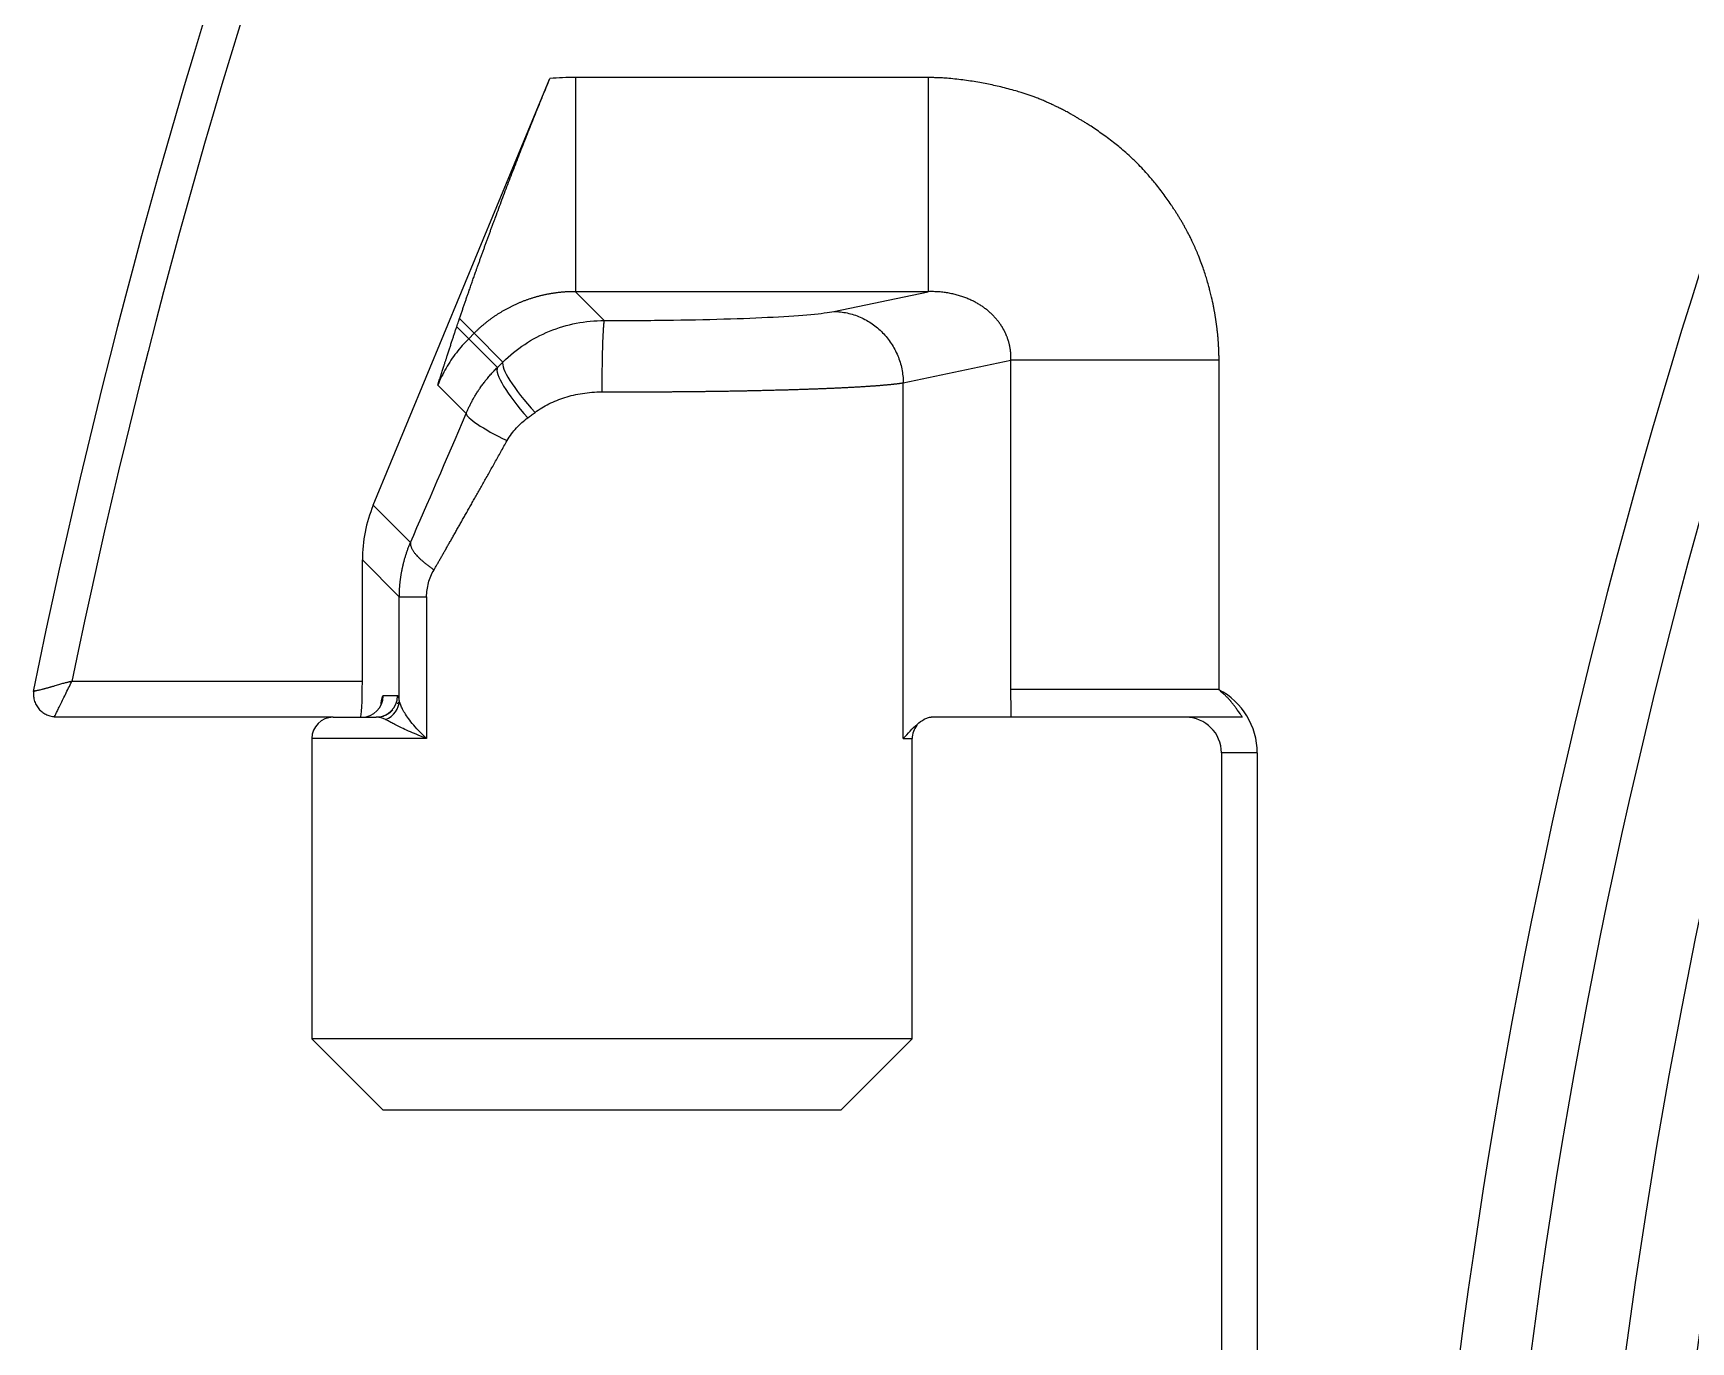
# Model space of a CAD drawing. Header units: millimetres. Extents: x -1286 to 291, y 5350 to 5880.
# Drawn here: x -324.82 to -301.52, y 5692.22 to 5710.62 of the extents above; entities that cross this region are included whole.
import ezdxf

# ---------------------------------------------------------------- set-up
doc = ezdxf.new("R2010")
doc.units = ezdxf.units.MM
doc.layers.add('粗实线层', color=7, linetype='Continuous', lineweight=35)

msp = doc.modelspace()

# ---------------------------------------------------------------- linework, layer by layer
at = {"layer": '粗实线层', "lineweight": 25}
for p, q in [((-320.043, 5703.98), (-317.559, 5709.981)), ((-312.243, 5709.994), (-317.201, 5709.994)), ((-312.243, 5706.983), (-317.201, 5706.983)), ((-317.201, 5706.983), (-316.795, 5706.577)), ((-313.566, 5706.705), (-312.243, 5706.983)), ((-318.83, 5706.605), (-318.624, 5706.399)), ((-318.869, 5706.49), (-318.701, 5706.322)), ((-318.624, 5706.399), (-318.701, 5706.322)), ((-318.701, 5706.322), (-318.297, 5705.918)), ((-318.624, 5706.399), (-318.219, 5705.994)), ((-312.591, 5705.701), (-311.077, 5706.02)), ((-311.077, 5701.387), (-311.077, 5706.02)), ((-308.152, 5701.387), (-308.152, 5706.02)), ((-319.135, 5705.67), (-318.736, 5705.271)), ((-312.591, 5700.698), (-312.591, 5705.701)), ((-319.519, 5703.456), (-320.043, 5703.98)), ((-320.195, 5701.502), (-320.195, 5703.211)), ((-319.676, 5702.691), (-320.195, 5703.211)), ((-319.676, 5701.236), (-319.676, 5702.691)), ((-319.292, 5702.691), (-319.292, 5700.698)), ((-320.195, 5701.502), (-324.281, 5701.502)), ((-324.813, 5701.362), (-324.823, 5701.362)), ((-319.702, 5701.301), (-319.902, 5701.301)), ((-320.607, 5701), (-324.528, 5701)), ((-320.606, 5701), (-320.003, 5701)), ((-319.974, 5701), (-320.003, 5701)), ((-311.074, 5701), (-312.199, 5701)), ((-319.292, 5700.698), (-320.908, 5700.698)), ((-320.908, 5700.698), (-320.908, 5696.477)), ((-312.591, 5700.698), (-312.466, 5700.698)), ((-312.466, 5696.477), (-312.466, 5700.698)), ((-308.117, 5700.497), (-308.117, 5661.302)), ((-307.615, 5700.497), (-308.117, 5700.497)), ((-307.615, 5700.497), (-307.615, 5687.332)), ((-320.908, 5696.477), (-319.903, 5695.472)), ((-312.466, 5696.477), (-320.908, 5696.477)), ((-312.466, 5696.477), (-313.471, 5695.472)), ((-313.471, 5695.472), (-319.903, 5695.472))]:
    msp.add_line(p, q, dxfattribs=at)
for centre, radius, start, end in [((-224.702, 5680.9), 102.402, 14.30847, 151.42209), ((-224.702, 5680.9), 101.899, 14.30847, 151.42209), ((-224.702, 5680.9), 101.532, 14.36134, 151.30913), ((-224.702, 5680.9), 101.03, 14.36134, 151.30913), ((-218.672, 5680.9), 84.503, 92.75328, 175.77764), ((-218.672, 5680.9), 83.513, 92.75328, 175.7588), ((-224.702, 5680.9), 102.191, 152.70867, 168.44943), ((-224.702, 5680.9), 101.689, 152.70868, 168.31061), ((-218.672, 5680.9), 85.826, 154.78996, 175.79642), ((-218.672, 5680.9), 86.816, 155.64638, 175.80603), ((-308.62, 5700.497), 1.005, 0, 62.2732), ((-320.606, 5700.698), 0.301, 90, 180), ((-308.62, 5700.497), 0.502, 360, 90), ((-312.164, 5700.698), 0.301, 141.6037, 180)]:
    msp.add_arc(centre, radius, start, end, dxfattribs=at)
for centre, major_axis, ratio, start_param, end_param in [((-317.588, 5705.21), (-0.7, 0.722), 0.205195, 0.075592, 1.374444), ((-317.51, 5705.285), (-0.701, 0.721), 0.186537, 0.075305, 1.391387), ((-317.81, 5704.888), (-0.925, 0.394), 0.144369, 0.069084, 1.243783), ((-318.183, 5703.206), (-1.425, 1.425), 0.997265, 0.392014, 0.784029), ((-320.222, 5701.502), (0, -0.503), 0.052408, 0, 1.570796), ((-320.204, 5701.301), (0, -0.302), 0.99863, 0, 1.570796), ((-320.003, 5701.301), (0, -0.301), 0.99863, 0, 1.570796), ((-319.977, 5701.236), (-0.297, -0.053), 0.958296, 1.764743, 2.957419)]:
    msp.add_ellipse(centre, major_axis=major_axis, ratio=ratio, start_param=start_param, end_param=end_param, dxfattribs=at)
for points, degree, knots in [([(-318.83, 5706.605), (-318.684, 5707.031), (-318.573, 5707.344), (-318.428, 5707.751), (-318.277, 5708.157), (-317.936, 5709.069), (-317.559, 5709.981)], 2, [0, 0, 0, 0.25, 0.25, 0.5, 0.5, 1, 1, 1]), ([(-317.201, 5709.994), (-317.201, 5709.803), (-317.201, 5709.613), (-317.201, 5709.238), (-317.201, 5709.054), (-317.201, 5708.7), (-317.201, 5708.529), (-317.201, 5708.208), (-317.201, 5708.057), (-317.201, 5707.78), (-317.201, 5707.655), (-317.201, 5707.432), (-317.201, 5707.336), (-317.201, 5707.176), (-317.201, 5707.113), (-317.201, 5707.021), (-317.201, 5706.993), (-317.201, 5706.983)], 3, [0, 0, 0, 0, 0.125, 0.125, 0.25, 0.25, 0.375, 0.375, 0.5, 0.5, 0.625, 0.625, 0.75, 0.75, 0.875, 0.875, 1, 1, 1, 1]), ([(-308.152, 5706.02), (-308.152, 5706.029), (-308.152, 5706.048), (-308.152, 5706.076), (-308.153, 5706.104), (-308.154, 5706.131), (-308.155, 5706.159), (-308.156, 5706.185), (-308.157, 5706.212), (-308.159, 5706.238), (-308.16, 5706.264), (-308.162, 5706.289), (-308.164, 5706.314), (-308.166, 5706.339), (-308.168, 5706.364), (-308.171, 5706.388), (-308.173, 5706.412), (-308.176, 5706.435), (-308.178, 5706.458), (-308.181, 5706.481), (-308.184, 5706.503), (-308.187, 5706.525), (-308.19, 5706.547), (-308.193, 5706.568), (-308.196, 5706.589), (-308.199, 5706.61), (-308.203, 5706.63), (-308.206, 5706.65), (-308.209, 5706.67), (-308.213, 5706.689), (-308.216, 5706.708), (-308.22, 5706.727), (-308.223, 5706.745), (-308.227, 5706.763), (-308.237, 5706.817), (-308.253, 5706.89), (-308.272, 5706.967), (-308.286, 5707.022), (-308.302, 5707.082), (-308.323, 5707.156), (-308.348, 5707.238), (-308.377, 5707.323), (-308.411, 5707.418), (-308.443, 5707.498), (-308.468, 5707.558), (-308.485, 5707.596), (-308.502, 5707.633), (-308.519, 5707.671), (-308.534, 5707.703), (-308.553, 5707.741), (-308.574, 5707.782), (-308.598, 5707.827), (-308.621, 5707.87), (-308.644, 5707.911), (-308.669, 5707.955), (-308.694, 5707.999), (-308.72, 5708.041), (-308.746, 5708.083), (-308.772, 5708.124), (-308.799, 5708.165), (-308.852, 5708.245), (-308.938, 5708.366), (-309.05, 5708.51), (-309.177, 5708.659), (-309.281, 5708.769), (-309.383, 5708.868), (-309.458, 5708.936), (-309.539, 5709.005), (-309.647, 5709.092), (-309.782, 5709.193), (-309.913, 5709.283), (-310.001, 5709.34), (-310.046, 5709.368), (-310.084, 5709.391), (-310.113, 5709.409), (-310.133, 5709.42), (-310.149, 5709.43), (-310.17, 5709.442), (-310.203, 5709.462), (-310.249, 5709.488), (-310.291, 5709.512), (-310.337, 5709.535), (-310.379, 5709.557), (-310.429, 5709.581), (-310.47, 5709.601), (-310.504, 5709.617), (-310.533, 5709.63), (-310.561, 5709.643), (-310.59, 5709.656), (-310.618, 5709.669), (-310.641, 5709.679), (-310.663, 5709.688), (-310.687, 5709.697), (-310.721, 5709.711), (-310.767, 5709.728), (-310.839, 5709.753), (-310.921, 5709.78), (-311.054, 5709.819), (-311.214, 5709.862), (-311.384, 5709.899), (-311.518, 5709.924), (-311.622, 5709.942), (-311.729, 5709.957), (-311.838, 5709.971), (-311.943, 5709.981), (-312.036, 5709.988), (-312.112, 5709.991), (-312.171, 5709.993), (-312.212, 5709.994), (-312.234, 5709.994), (-312.243, 5709.994)], 3, [0, 0, 0, 0, 0.004497, 0.008942, 0.013336, 0.017678, 0.021969, 0.026207, 0.030394, 0.034529, 0.038612, 0.042643, 0.046623, 0.05055, 0.054426, 0.058249, 0.062021, 0.065741, 0.069409, 0.073024, 0.076588, 0.0801, 0.08356, 0.086968, 0.090324, 0.093628, 0.09688, 0.10008, 0.103228, 0.106324, 0.109368, 0.112361, 0.115301, 0.11819, 0.121027, 0.141174, 0.153586, 0.158655, 0.168361, 0.182704, 0.194953, 0.209104, 0.225157, 0.243111, 0.249609, 0.256105, 0.2626, 0.269093, 0.275585, 0.279683, 0.289126, 0.297467, 0.303908, 0.311955, 0.319937, 0.327857, 0.335714, 0.343507, 0.351238, 0.358907, 0.366514, 0.396828, 0.429051, 0.452971, 0.48963, 0.500741, 0.519966, 0.53743, 0.551666, 0.585407, 0.617152, 0.626968, 0.635323, 0.642219, 0.647655, 0.651633, 0.653032, 0.656763, 0.662827, 0.671225, 0.681955, 0.685802, 0.695483, 0.704194, 0.712246, 0.717194, 0.722137, 0.727076, 0.732012, 0.736944, 0.741873, 0.744031, 0.748037, 0.75389, 0.76159, 0.771134, 0.790149, 0.802415, 0.836871, 0.868729, 0.884765, 0.901344, 0.918467, 0.936137, 0.953554, 0.968263, 0.980263, 0.989553, 0.996132, 1, 1, 1, 1]), ([(-317.201, 5706.983), (-317.208, 5706.983), (-317.223, 5706.983), (-317.245, 5706.983), (-317.268, 5706.982), (-317.29, 5706.982), (-317.312, 5706.981), (-317.334, 5706.979), (-317.356, 5706.978), (-317.378, 5706.976), (-317.4, 5706.974), (-317.422, 5706.972), (-317.444, 5706.97), (-317.465, 5706.967), (-317.487, 5706.964), (-317.509, 5706.961), (-317.53, 5706.958), (-317.552, 5706.954), (-317.573, 5706.95), (-317.594, 5706.946), (-317.616, 5706.942), (-317.637, 5706.937), (-317.658, 5706.933), (-317.679, 5706.928), (-317.7, 5706.923), (-317.721, 5706.917), (-317.741, 5706.912), (-317.762, 5706.906), (-317.782, 5706.9), (-317.803, 5706.894), (-317.823, 5706.887), (-317.843, 5706.881), (-317.864, 5706.874), (-317.884, 5706.867), (-317.904, 5706.86), (-317.923, 5706.852), (-317.943, 5706.845), (-317.963, 5706.837), (-317.982, 5706.829), (-318.002, 5706.821), (-318.021, 5706.812), (-318.04, 5706.804), (-318.059, 5706.795), (-318.078, 5706.786), (-318.097, 5706.777), (-318.115, 5706.767), (-318.134, 5706.758), (-318.152, 5706.748), (-318.171, 5706.738), (-318.189, 5706.728), (-318.207, 5706.718), (-318.225, 5706.708), (-318.242, 5706.697), (-318.26, 5706.687), (-318.277, 5706.676), (-318.295, 5706.665), (-318.312, 5706.654), (-318.329, 5706.642), (-318.346, 5706.631), (-318.363, 5706.619), (-318.379, 5706.607), (-318.396, 5706.595), (-318.412, 5706.583), (-318.428, 5706.571), (-318.444, 5706.558), (-318.46, 5706.546), (-318.476, 5706.533), (-318.491, 5706.52), (-318.506, 5706.507), (-318.522, 5706.494), (-318.537, 5706.481), (-318.552, 5706.468), (-318.566, 5706.454), (-318.581, 5706.441), (-318.596, 5706.427), (-318.61, 5706.413), (-318.619, 5706.404), (-318.624, 5706.399)], 3, [0, 0, 0, 0, 0.01413, 0.028239, 0.042324, 0.056387, 0.070428, 0.084447, 0.098443, 0.112418, 0.12637, 0.140299, 0.154207, 0.168093, 0.181956, 0.195798, 0.209617, 0.223415, 0.23719, 0.250944, 0.264676, 0.278386, 0.292074, 0.305741, 0.319386, 0.333009, 0.34661, 0.36019, 0.373749, 0.387286, 0.400801, 0.414295, 0.427768, 0.441219, 0.454649, 0.468058, 0.481446, 0.494812, 0.508157, 0.521481, 0.534784, 0.548066, 0.561326, 0.574566, 0.587785, 0.600983, 0.614161, 0.627317, 0.640453, 0.653568, 0.666662, 0.679736, 0.692789, 0.705821, 0.718833, 0.731825, 0.744796, 0.757747, 0.770677, 0.783588, 0.796478, 0.809347, 0.822197, 0.835026, 0.847836, 0.860625, 0.873395, 0.886144, 0.898874, 0.911583, 0.924273, 0.936944, 0.949594, 0.962225, 0.974836, 0.987428, 1, 1, 1, 1]), ([(-311.077, 5706.02), (-311.077, 5706.024), (-311.077, 5706.033), (-311.077, 5706.046), (-311.077, 5706.059), (-311.077, 5706.072), (-311.078, 5706.085), (-311.078, 5706.098), (-311.079, 5706.111), (-311.08, 5706.124), (-311.081, 5706.137), (-311.083, 5706.15), (-311.085, 5706.163), (-311.086, 5706.176), (-311.089, 5706.189), (-311.091, 5706.202), (-311.093, 5706.215), (-311.096, 5706.228), (-311.099, 5706.241), (-311.102, 5706.254), (-311.106, 5706.267), (-311.109, 5706.279), (-311.113, 5706.292), (-311.117, 5706.305), (-311.121, 5706.317), (-311.126, 5706.33), (-311.13, 5706.342), (-311.135, 5706.355), (-311.14, 5706.367), (-311.145, 5706.38), (-311.151, 5706.392), (-311.156, 5706.404), (-311.162, 5706.416), (-311.168, 5706.428), (-311.174, 5706.44), (-311.181, 5706.452), (-311.188, 5706.464), (-311.194, 5706.476), (-311.202, 5706.488), (-311.209, 5706.499), (-311.216, 5706.511), (-311.224, 5706.522), (-311.232, 5706.534), (-311.24, 5706.545), (-311.248, 5706.556), (-311.256, 5706.567), (-311.265, 5706.578), (-311.274, 5706.589), (-311.283, 5706.6), (-311.292, 5706.61), (-311.302, 5706.621), (-311.311, 5706.631), (-311.321, 5706.642), (-311.331, 5706.652), (-311.341, 5706.662), (-311.351, 5706.672), (-311.362, 5706.682), (-311.373, 5706.692), (-311.384, 5706.701), (-311.397, 5706.713), (-311.413, 5706.726), (-311.433, 5706.741), (-311.453, 5706.756), (-311.473, 5706.771), (-311.495, 5706.785), (-311.517, 5706.8), (-311.541, 5706.814), (-311.565, 5706.827), (-311.589, 5706.841), (-311.615, 5706.854), (-311.641, 5706.866), (-311.668, 5706.878), (-311.696, 5706.89), (-311.725, 5706.901), (-311.754, 5706.912), (-311.785, 5706.922), (-311.816, 5706.931), (-311.847, 5706.94), (-311.88, 5706.948), (-311.913, 5706.955), (-311.947, 5706.962), (-311.982, 5706.968), (-312.017, 5706.973), (-312.053, 5706.977), (-312.09, 5706.98), (-312.127, 5706.982), (-312.165, 5706.984), (-312.204, 5706.984), (-312.23, 5706.984), (-312.243, 5706.983)], 3, [0, 0, 0, 0, 0.007249, 0.014486, 0.021713, 0.028931, 0.036141, 0.043344, 0.050542, 0.057735, 0.064926, 0.072116, 0.079305, 0.086495, 0.093688, 0.100884, 0.108085, 0.115292, 0.122506, 0.129729, 0.136962, 0.144206, 0.151463, 0.158733, 0.166018, 0.17332, 0.180638, 0.187975, 0.195332, 0.20271, 0.21011, 0.217534, 0.224982, 0.232455, 0.239955, 0.247483, 0.25504, 0.262628, 0.270246, 0.277897, 0.285581, 0.293299, 0.301053, 0.308843, 0.31667, 0.324536, 0.332442, 0.340387, 0.348374, 0.356404, 0.364476, 0.372592, 0.380754, 0.388961, 0.397215, 0.405516, 0.413866, 0.422265, 0.430713, 0.439213, 0.453254, 0.46765, 0.482405, 0.497523, 0.513008, 0.528861, 0.545086, 0.561686, 0.578662, 0.596018, 0.613755, 0.631875, 0.65038, 0.669272, 0.688552, 0.708223, 0.728285, 0.74874, 0.769589, 0.790833, 0.812475, 0.834513, 0.856951, 0.879788, 0.903026, 0.926665, 0.950707, 0.975151, 1, 1, 1, 1]), ([(-318.219, 5705.994), (-318.126, 5706.086), (-318.023, 5706.17), (-317.804, 5706.315), (-317.687, 5706.376), (-317.443, 5706.476), (-317.317, 5706.514), (-317.058, 5706.565), (-316.927, 5706.578), (-316.795, 5706.577)], 3, [0, 0, 0, 0, 0.25, 0.25, 0.5, 0.5, 0.75, 0.75, 1, 1, 1, 1]), ([(-313.566, 5706.705), (-313.503, 5706.704), (-313.44, 5706.697), (-313.316, 5706.67), (-313.255, 5706.65), (-313.138, 5706.599), (-313.081, 5706.568), (-312.976, 5706.495), (-312.926, 5706.453), (-312.836, 5706.36), (-312.796, 5706.309), (-312.724, 5706.201), (-312.694, 5706.143), (-312.644, 5706.022), (-312.625, 5705.96), (-312.599, 5705.832), (-312.592, 5705.767), (-312.591, 5705.701)], 3, [0, 0, 0, 0, 0.125, 0.125, 0.25, 0.25, 0.375, 0.375, 0.5, 0.5, 0.625, 0.625, 0.75, 0.75, 0.875, 0.875, 1, 1, 1, 1]), ([(-319.135, 5705.67), (-319.059, 5705.907), (-319.003, 5706.081), (-318.934, 5706.294), (-318.869, 5706.49)], 2, [0, 0, 0, 0.5, 0.5, 1, 1, 1]), ([(-318.541, 5705.628), (-318.54, 5705.629), (-318.533, 5705.639), (-318.521, 5705.657), (-318.503, 5705.681), (-318.485, 5705.705), (-318.467, 5705.728), (-318.448, 5705.752), (-318.428, 5705.776), (-318.408, 5705.8), (-318.387, 5705.824), (-318.365, 5705.848), (-318.343, 5705.871), (-318.321, 5705.895), (-318.305, 5705.91), (-318.297, 5705.918)], 3, [0, 0, 0, 0, 0.01688, 0.093323, 0.170763, 0.2492, 0.328633, 0.409063, 0.490491, 0.572915, 0.656337, 0.740756, 0.826173, 0.912588, 1, 1, 1, 1]), ([(-308.152, 5706.02), (-308.319, 5706.02), (-308.485, 5706.02), (-308.814, 5706.02), (-308.976, 5706.02), (-309.291, 5706.02), (-309.444, 5706.02), (-309.737, 5706.02), (-309.877, 5706.02), (-310.139, 5706.02), (-310.262, 5706.02), (-310.487, 5706.02), (-310.59, 5706.02), (-310.771, 5706.02), (-310.85, 5706.02), (-310.983, 5706.02), (-311.037, 5706.02), (-311.077, 5706.02)], 3, [0, 0, 0, 0, 0.125, 0.125, 0.25, 0.25, 0.375, 0.375, 0.5, 0.5, 0.625, 0.625, 0.75, 0.75, 0.875, 0.875, 1, 1, 1, 1]), ([(-318.736, 5705.271), (-318.733, 5705.278), (-318.727, 5705.293), (-318.718, 5705.314), (-318.708, 5705.336), (-318.697, 5705.357), (-318.687, 5705.38), (-318.676, 5705.402), (-318.664, 5705.424), (-318.652, 5705.447), (-318.639, 5705.47), (-318.626, 5705.493), (-318.613, 5705.516), (-318.599, 5705.539), (-318.584, 5705.562), (-318.569, 5705.586), (-318.555, 5705.608), (-318.545, 5705.622), (-318.541, 5705.628)], 3, [0, 0, 0, 0, 0.056523, 0.113974, 0.172352, 0.231657, 0.29189, 0.353052, 0.415141, 0.478159, 0.542107, 0.606983, 0.672788, 0.739523, 0.807188, 0.875782, 0.945307, 1, 1, 1, 1]), ([(-316.829, 5705.574), (-316.818, 5705.574), (-316.796, 5705.574), (-316.763, 5705.574), (-316.73, 5705.574), (-316.697, 5705.574), (-316.664, 5705.574), (-316.631, 5705.574), (-316.597, 5705.574), (-316.564, 5705.574), (-316.53, 5705.574), (-316.497, 5705.574), (-316.463, 5705.574), (-316.429, 5705.574), (-316.396, 5705.574), (-316.362, 5705.574), (-316.328, 5705.574), (-316.294, 5705.574), (-316.26, 5705.574), (-316.226, 5705.575), (-316.191, 5705.575), (-316.157, 5705.575), (-316.123, 5705.575), (-316.089, 5705.575), (-316.054, 5705.575), (-316.02, 5705.576), (-315.985, 5705.576), (-315.951, 5705.576), (-315.916, 5705.576), (-315.882, 5705.576), (-315.847, 5705.577), (-315.812, 5705.577), (-315.778, 5705.577), (-315.743, 5705.578), (-315.708, 5705.578), (-315.673, 5705.578), (-315.639, 5705.579), (-315.604, 5705.579), (-315.569, 5705.579), (-315.534, 5705.58), (-315.5, 5705.58), (-315.465, 5705.58), (-315.43, 5705.581), (-315.395, 5705.581), (-315.36, 5705.582), (-315.326, 5705.582), (-315.291, 5705.583), (-315.256, 5705.583), (-315.222, 5705.584), (-315.187, 5705.584), (-315.152, 5705.585), (-315.118, 5705.585), (-315.083, 5705.586), (-315.049, 5705.586), (-315.014, 5705.587), (-314.98, 5705.587), (-314.945, 5705.588), (-314.911, 5705.589), (-314.877, 5705.589), (-314.842, 5705.59), (-314.808, 5705.591), (-314.774, 5705.591), (-314.74, 5705.592), (-314.706, 5705.593), (-314.673, 5705.593), (-314.639, 5705.594), (-314.605, 5705.595), (-314.572, 5705.596), (-314.538, 5705.596), (-314.505, 5705.597), (-314.472, 5705.598), (-314.439, 5705.599), (-314.406, 5705.6), (-314.373, 5705.601), (-314.34, 5705.601), (-314.307, 5705.602), (-314.275, 5705.603), (-314.243, 5705.604), (-314.21, 5705.605), (-314.178, 5705.606), (-314.146, 5705.607), (-314.115, 5705.608), (-314.083, 5705.609), (-314.052, 5705.61), (-314.02, 5705.611), (-313.989, 5705.612), (-313.958, 5705.613), (-313.928, 5705.614), (-313.897, 5705.615), (-313.867, 5705.616), (-313.836, 5705.617), (-313.806, 5705.618), (-313.777, 5705.619), (-313.747, 5705.621), (-313.718, 5705.622), (-313.689, 5705.623), (-313.66, 5705.624), (-313.631, 5705.625), (-313.603, 5705.627), (-313.574, 5705.628), (-313.547, 5705.629), (-313.519, 5705.63), (-313.491, 5705.632), (-313.464, 5705.633), (-313.437, 5705.634), (-313.411, 5705.635), (-313.384, 5705.637), (-313.358, 5705.638), (-313.332, 5705.639), (-313.307, 5705.641), (-313.281, 5705.642), (-313.256, 5705.644), (-313.232, 5705.645), (-313.207, 5705.646), (-313.183, 5705.648), (-313.159, 5705.649), (-313.136, 5705.651), (-313.113, 5705.652), (-313.09, 5705.654), (-313.067, 5705.655), (-313.045, 5705.657), (-313.023, 5705.658), (-313.002, 5705.66), (-312.981, 5705.661), (-312.96, 5705.663), (-312.94, 5705.664), (-312.92, 5705.666), (-312.9, 5705.668), (-312.881, 5705.669), (-312.862, 5705.671), (-312.843, 5705.672), (-312.825, 5705.674), (-312.807, 5705.676), (-312.79, 5705.677), (-312.773, 5705.679), (-312.757, 5705.681), (-312.74, 5705.682), (-312.725, 5705.684), (-312.709, 5705.686), (-312.695, 5705.687), (-312.68, 5705.689), (-312.666, 5705.691), (-312.652, 5705.693), (-312.639, 5705.694), (-312.627, 5705.696), (-312.614, 5705.698), (-312.603, 5705.7), (-312.595, 5705.701), (-312.591, 5705.701)], 3, [0, 0, 0, 0, 0.00571, 0.011436, 0.017177, 0.022934, 0.028706, 0.034494, 0.040298, 0.046117, 0.051951, 0.057802, 0.063667, 0.069549, 0.075446, 0.081358, 0.087287, 0.093231, 0.09919, 0.105165, 0.111156, 0.117163, 0.123185, 0.129223, 0.135276, 0.141346, 0.14743, 0.153531, 0.159648, 0.16578, 0.171928, 0.178092, 0.184271, 0.190467, 0.196678, 0.202905, 0.209148, 0.215407, 0.221681, 0.227972, 0.234278, 0.240601, 0.246939, 0.253292, 0.259662, 0.266048, 0.272449, 0.278866, 0.285299, 0.291748, 0.298213, 0.304693, 0.311189, 0.317701, 0.324228, 0.330772, 0.337331, 0.343905, 0.350496, 0.357102, 0.363724, 0.370361, 0.377015, 0.383683, 0.390368, 0.397068, 0.403784, 0.410516, 0.417263, 0.424027, 0.430805, 0.4376, 0.44441, 0.451236, 0.458078, 0.464936, 0.471809, 0.478698, 0.485603, 0.492524, 0.49946, 0.506412, 0.51338, 0.520364, 0.527363, 0.534378, 0.541409, 0.548455, 0.555517, 0.562595, 0.569689, 0.576798, 0.583923, 0.591064, 0.59822, 0.605392, 0.61258, 0.619784, 0.627003, 0.634238, 0.641489, 0.648756, 0.656038, 0.663337, 0.670651, 0.67798, 0.685326, 0.692687, 0.700064, 0.707457, 0.714866, 0.72229, 0.72973, 0.737185, 0.744657, 0.752143, 0.759646, 0.767164, 0.774698, 0.782247, 0.789812, 0.797393, 0.804989, 0.812601, 0.820228, 0.82787, 0.835529, 0.843203, 0.850892, 0.858597, 0.866318, 0.874055, 0.881807, 0.889575, 0.897359, 0.905159, 0.912975, 0.920806, 0.928654, 0.936517, 0.944396, 0.952292, 0.960203, 0.96813, 0.976073, 0.984033, 0.992008, 1, 1, 1, 1]), ([(-319.188, 5703.072), (-319.18, 5703.085), (-319.165, 5703.112), (-319.142, 5703.152), (-319.119, 5703.193), (-319.094, 5703.236), (-319.069, 5703.28), (-319.043, 5703.325), (-319.017, 5703.372), (-318.989, 5703.42), (-318.961, 5703.469), (-318.932, 5703.519), (-318.903, 5703.571), (-318.873, 5703.624), (-318.842, 5703.679), (-318.81, 5703.735), (-318.778, 5703.792), (-318.744, 5703.85), (-318.711, 5703.91), (-318.676, 5703.971), (-318.641, 5704.034), (-318.605, 5704.097), (-318.568, 5704.163), (-318.53, 5704.229), (-318.492, 5704.297), (-318.453, 5704.366), (-318.413, 5704.437), (-318.373, 5704.508), (-318.332, 5704.582), (-318.29, 5704.656), (-318.248, 5704.732), (-318.204, 5704.81), (-318.175, 5704.862), (-318.161, 5704.888)], 3, [0, 0, 0, 0, 0.022043, 0.044773, 0.068189, 0.09229, 0.117076, 0.142546, 0.168699, 0.195535, 0.223053, 0.251253, 0.280134, 0.309694, 0.339934, 0.370854, 0.402451, 0.434726, 0.467679, 0.501309, 0.535616, 0.570599, 0.606258, 0.642593, 0.679604, 0.71729, 0.755651, 0.794688, 0.8344, 0.874788, 0.91585, 0.957588, 1, 1, 1, 1]), ([(-319.634, 5703.091), (-319.633, 5703.095), (-319.63, 5703.107), (-319.626, 5703.125), (-319.621, 5703.148), (-319.616, 5703.17), (-319.61, 5703.192), (-319.604, 5703.214), (-319.598, 5703.236), (-319.591, 5703.258), (-319.584, 5703.28), (-319.577, 5703.302), (-319.57, 5703.324), (-319.562, 5703.346), (-319.554, 5703.368), (-319.546, 5703.39), (-319.537, 5703.412), (-319.528, 5703.434), (-319.522, 5703.448), (-319.519, 5703.456)], 3, [0, 0, 0, 0, 0.032859, 0.09165, 0.150656, 0.209879, 0.26932, 0.328979, 0.388859, 0.448961, 0.509284, 0.569831, 0.630602, 0.691599, 0.752822, 0.814273, 0.875952, 0.937861, 1, 1, 1, 1]), ([(-319.676, 5702.691), (-319.676, 5702.698), (-319.675, 5702.712), (-319.675, 5702.734), (-319.674, 5702.755), (-319.674, 5702.776), (-319.673, 5702.798), (-319.671, 5702.819), (-319.67, 5702.841), (-319.668, 5702.863), (-319.666, 5702.884), (-319.663, 5702.906), (-319.661, 5702.928), (-319.658, 5702.95), (-319.655, 5702.972), (-319.652, 5702.993), (-319.648, 5703.015), (-319.644, 5703.037), (-319.64, 5703.059), (-319.637, 5703.077), (-319.634, 5703.088), (-319.634, 5703.091)], 3, [0, 0, 0, 0, 0.052572, 0.105327, 0.158267, 0.211393, 0.264706, 0.318207, 0.371899, 0.425781, 0.479856, 0.534124, 0.588588, 0.643247, 0.698104, 0.753159, 0.808413, 0.863869, 0.919526, 0.975386, 1, 1, 1, 1]), ([(-319.292, 5702.691), (-319.292, 5702.758), (-319.283, 5702.824), (-319.257, 5702.92), (-319.246, 5702.951), (-319.22, 5703.013), (-319.205, 5703.043), (-319.188, 5703.072)], 3, [0, 0, 0, 0, 0.5, 0.5, 0.75, 0.75, 1, 1, 1, 1]), ([(-319.676, 5702.691), (-319.672, 5702.691), (-319.661, 5702.691), (-319.623, 5702.691), (-319.597, 5702.691), (-319.529, 5702.691), (-319.489, 5702.691), (-319.397, 5702.691), (-319.346, 5702.691), (-319.292, 5702.691)], 3, [0, 0, 0, 0, 0.25, 0.25, 0.5, 0.5, 0.75, 0.75, 1, 1, 1, 1]), ([(-324.281, 5701.502), (-324.282, 5701.502), (-324.284, 5701.502), (-324.29, 5701.5), (-324.298, 5701.499), (-324.309, 5701.496), (-324.324, 5701.493), (-324.341, 5701.489), (-324.362, 5701.484), (-324.385, 5701.479), (-324.411, 5701.472), (-324.439, 5701.464), (-324.469, 5701.454), (-324.502, 5701.443), (-324.529, 5701.435), (-324.552, 5701.429), (-324.567, 5701.425), (-324.583, 5701.42), (-324.599, 5701.416), (-324.614, 5701.412), (-324.63, 5701.408), (-324.645, 5701.404), (-324.66, 5701.4), (-324.674, 5701.396), (-324.688, 5701.392), (-324.708, 5701.387), (-324.731, 5701.382), (-324.755, 5701.376), (-324.775, 5701.371), (-324.79, 5701.368), (-324.801, 5701.366), (-324.809, 5701.364), (-324.814, 5701.363), (-324.818, 5701.362), (-324.821, 5701.362), (-324.823, 5701.361), (-324.824, 5701.361), (-324.824, 5701.361), (-324.823, 5701.362), (-324.823, 5701.362)], 3, [0, 0, 0, 0, 0.002319, 0.008414, 0.018267, 0.031854, 0.049138, 0.070072, 0.0946, 0.122659, 0.154188, 0.189126, 0.227405, 0.269109, 0.315051, 0.336374, 0.357953, 0.379789, 0.401884, 0.42424, 0.446859, 0.469745, 0.492903, 0.516344, 0.540076, 0.564106, 0.61806, 0.669079, 0.717062, 0.761956, 0.803634, 0.829313, 0.854653, 0.879663, 0.904373, 0.928774, 0.952843, 0.97658, 1, 1, 1, 1]), ([(-324.812, 5701.38), (-324.817, 5701.356), (-324.821, 5701.31), (-324.811, 5701.239), (-324.785, 5701.173), (-324.747, 5701.117), (-324.701, 5701.072), (-324.647, 5701.038), (-324.586, 5701.015), (-324.543, 5701.009), (-324.52, 5701.008)], 3, [0, 0, 0, 0, 0.132702, 0.266446, 0.397451, 0.522374, 0.63876, 0.750872, 0.871709, 1, 1, 1, 1]), ([(-324.528, 5701), (-324.528, 5701), (-324.526, 5701.004), (-324.519, 5701.018), (-324.514, 5701.029), (-324.5, 5701.058), (-324.491, 5701.075), (-324.472, 5701.114), (-324.461, 5701.136), (-324.438, 5701.184), (-324.425, 5701.21), (-324.398, 5701.264), (-324.384, 5701.292), (-324.356, 5701.35), (-324.341, 5701.38), (-324.311, 5701.441), (-324.296, 5701.471), (-324.281, 5701.502)], 3, [0, 0, 0, 0, 0.125, 0.125, 0.25, 0.25, 0.375, 0.375, 0.5, 0.5, 0.625, 0.625, 0.75, 0.75, 0.875, 0.875, 1, 1, 1, 1]), ([(-308.152, 5701.387), (-308.305, 5701.387), (-308.462, 5701.387), (-308.78, 5701.387), (-308.941, 5701.387), (-309.258, 5701.387), (-309.414, 5701.387), (-309.717, 5701.387), (-309.863, 5701.387), (-310.136, 5701.387), (-310.264, 5701.387), (-310.496, 5701.387), (-310.6, 5701.387), (-310.782, 5701.387), (-310.86, 5701.387), (-310.989, 5701.387), (-311.039, 5701.387), (-311.077, 5701.387)], 3, [0, 0, 0, 0, 0.125, 0.125, 0.25, 0.25, 0.375, 0.375, 0.5, 0.5, 0.625, 0.625, 0.75, 0.75, 0.875, 0.875, 1, 1, 1, 1]), ([(-307.823, 5701), (-307.824, 5701.001), (-307.826, 5701.004), (-307.83, 5701.01), (-307.836, 5701.02), (-307.845, 5701.033), (-307.858, 5701.051), (-307.873, 5701.073), (-307.891, 5701.098), (-307.905, 5701.117), (-307.917, 5701.133), (-307.927, 5701.146), (-307.936, 5701.158), (-307.945, 5701.169), (-307.954, 5701.181), (-307.963, 5701.192), (-307.971, 5701.203), (-307.98, 5701.214), (-307.988, 5701.224), (-307.994, 5701.232), (-308, 5701.239), (-308.006, 5701.246), (-308.015, 5701.255), (-308.026, 5701.267), (-308.04, 5701.28), (-308.055, 5701.296), (-308.072, 5701.312), (-308.091, 5701.33), (-308.111, 5701.349), (-308.131, 5701.368), (-308.145, 5701.381), (-308.152, 5701.387)], 3, [0, 0, 0, 0, 0.006333, 0.021052, 0.044047, 0.075138, 0.114061, 0.175816, 0.234183, 0.289219, 0.320421, 0.350951, 0.380807, 0.409988, 0.43849, 0.466311, 0.493447, 0.519895, 0.545651, 0.570712, 0.58147, 0.599597, 0.624785, 0.656592, 0.694438, 0.737597, 0.785179, 0.836158, 0.889559, 0.944461, 1, 1, 1, 1]), ([(-319.902, 5701.301), (-319.903, 5701.301), (-319.904, 5701.301), (-319.905, 5701.301), (-319.906, 5701.3), (-319.908, 5701.299), (-319.909, 5701.298), (-319.91, 5701.297), (-319.912, 5701.295), (-319.913, 5701.293), (-319.914, 5701.29), (-319.915, 5701.288), (-319.917, 5701.285), (-319.918, 5701.281), (-319.919, 5701.278), (-319.92, 5701.274), (-319.922, 5701.27), (-319.923, 5701.265), (-319.924, 5701.26), (-319.925, 5701.255), (-319.927, 5701.25), (-319.928, 5701.244), (-319.929, 5701.237), (-319.93, 5701.231), (-319.931, 5701.224), (-319.932, 5701.216), (-319.933, 5701.209), (-319.935, 5701.201), (-319.936, 5701.192), (-319.937, 5701.183), (-319.938, 5701.176), (-319.938, 5701.171), (-319.938, 5701.169), (-319.938, 5701.168), (-319.938, 5701.168)], 3, [0, 0, 0, 0, 0.035947, 0.071741, 0.107381, 0.142869, 0.178205, 0.213387, 0.248418, 0.283297, 0.318024, 0.352599, 0.387024, 0.421298, 0.455422, 0.489396, 0.523221, 0.556898, 0.590427, 0.623809, 0.657045, 0.690135, 0.72308, 0.755882, 0.788542, 0.821059, 0.853436, 0.885673, 0.917772, 0.949734, 0.98156, 0.988414, 0.997014, 1, 1, 1, 1]), ([(-319.689, 5701.288), (-319.69, 5701.289), (-319.692, 5701.293), (-319.696, 5701.299), (-319.7, 5701.301), (-319.702, 5701.301)], 3, [0, 0, 0, 0, 0.090938, 0.545469, 1, 1, 1, 1]), ([(-319.676, 5701.236), (-319.677, 5701.244), (-319.68, 5701.259), (-319.683, 5701.272), (-319.685, 5701.277), (-319.685, 5701.277)], 3, [0, 0, 0, 0, 0.486494, 0.972987, 1, 1, 1, 1]), ([(-319.766, 5701.105), (-319.779, 5701.089), (-319.809, 5701.06), (-319.861, 5701.027), (-319.917, 5701.006), (-319.954, 5700.999), (-319.973, 5700.998)], 3, [0, 0, 0, 0, 0.263002, 0.520414, 0.767327, 1, 1, 1, 1]), ([(-312.591, 5700.698), (-312.559, 5700.734), (-312.527, 5700.77), (-312.462, 5700.838), (-312.429, 5700.87), (-312.364, 5700.927), (-312.331, 5700.952), (-312.282, 5700.979), (-312.265, 5700.986), (-312.232, 5700.997), (-312.215, 5701), (-312.199, 5701)], 3, [0, 0, 0, 0, 0.25, 0.25, 0.5, 0.5, 0.75, 0.75, 0.875, 0.875, 1, 1, 1, 1]), ([(-307.823, 5701), (-308.004, 5701), (-308.184, 5701), (-308.453, 5701), (-308.542, 5701), (-308.675, 5701), (-308.72, 5701), (-308.809, 5701), (-308.853, 5701), (-309.072, 5701), (-309.242, 5701), (-309.486, 5701), (-309.566, 5701), (-309.684, 5701), (-309.723, 5701), (-309.799, 5701), (-309.837, 5701), (-310.022, 5701), (-310.159, 5701), (-310.349, 5701), (-310.41, 5701), (-310.497, 5701), (-310.525, 5701), (-310.58, 5701), (-310.606, 5701), (-310.734, 5701), (-310.822, 5701), (-310.933, 5701), (-310.966, 5701), (-311.011, 5701), (-311.025, 5701), (-311.051, 5701), (-311.063, 5701), (-311.074, 5701)], 3, [0, 0, 0, 0, 0.125, 0.125, 0.1875, 0.1875, 0.21875, 0.21875, 0.25, 0.25, 0.375, 0.375, 0.4375, 0.4375, 0.46875, 0.46875, 0.5, 0.5, 0.625, 0.625, 0.6875, 0.6875, 0.71875, 0.71875, 0.75, 0.75, 0.875, 0.875, 0.9375, 0.9375, 0.96875, 0.96875, 1, 1, 1, 1])]:
    msp.add_open_spline(points, degree=degree, knots=knots, dxfattribs=at)
for points, degree in [([(-317.201, 5709.994), (-317.32, 5709.994), (-317.44, 5709.99), (-317.559, 5709.981)], 3), ([(-318.869, 5706.49), (-318.865, 5706.502), (-318.856, 5706.527), (-318.843, 5706.565), (-318.834, 5706.592), (-318.83, 5706.605)], 3), ([(-316.795, 5706.577), (-316.497, 5706.577), (-315.922, 5706.58), (-315.095, 5706.597), (-314.392, 5706.625), (-313.854, 5706.662), (-313.639, 5706.69), (-313.566, 5706.705)], 3), ([(-318.701, 5706.322), (-318.763, 5706.26), (-318.878, 5706.129), (-319.024, 5705.91), (-319.102, 5705.751), (-319.135, 5705.67)], 3), ([(-318.297, 5705.918), (-318.284, 5705.931), (-318.258, 5705.956), (-318.232, 5705.981), (-318.219, 5705.994)], 3), ([(-317.768, 5705.285), (-317.738, 5705.308), (-317.675, 5705.35), (-317.574, 5705.406), (-317.465, 5705.455), (-317.349, 5705.497), (-317.228, 5705.53), (-317.101, 5705.555), (-316.969, 5705.57), (-316.876, 5705.574), (-316.829, 5705.574)], 3), ([(-319.519, 5703.456), (-319.278, 5704.006), (-319.017, 5704.611), (-318.736, 5705.271)], 3), ([(-318.161, 5704.888), (-318.141, 5704.922), (-318.1, 5704.985), (-318.031, 5705.069), (-317.955, 5705.143), (-317.899, 5705.188), (-317.87, 5705.21)], 3), ([(-317.87, 5705.21), (-317.853, 5705.222), (-317.819, 5705.248), (-317.785, 5705.273), (-317.768, 5705.285)], 3), ([(-311.074, 5701), (-311.077, 5701.218), (-311.077, 5701.387)], 2), ([(-319.677, 5701.211), (-319.706, 5701.19)], 1), ([(-319.292, 5700.698), (-319.334, 5700.738), (-319.409, 5700.814), (-319.497, 5700.914), (-319.563, 5701.003), (-319.613, 5701.079), (-319.647, 5701.143), (-319.667, 5701.196), (-319.674, 5701.224), (-319.676, 5701.236)], 3), ([(-319.87, 5700.967), (-319.877, 5700.971), (-319.892, 5700.979), (-319.917, 5700.988), (-319.944, 5700.995), (-319.972, 5700.999), (-319.993, 5701), (-320.003, 5701)], 3), ([(-319.292, 5700.698), (-319.343, 5700.718), (-319.436, 5700.756), (-319.551, 5700.806), (-319.646, 5700.851), (-319.723, 5700.889), (-319.785, 5700.921), (-319.833, 5700.947), (-319.859, 5700.961), (-319.87, 5700.967)], 3)]:
    msp.add_open_spline(points, degree=degree, dxfattribs=at)
for points, weights in [([(-312.243, 5709.994), (-312.243, 5708.3), (-312.243, 5707.072), (-312.243, 5706.983)], [1.15918660777, 0.946950510521, 0.946937798172, 1.15914847072]), ([(-316.795, 5706.577), (-316.814, 5706.548), (-316.828, 5706.14), (-316.829, 5705.574)], [1.16852136905, 0.950118861805, 0.944002437803, 1.15017209704]), ([(-319.519, 5703.456), (-319.534, 5703.364), (-319.418, 5703.228), (-319.188, 5703.072)], [1.09146787833, 0.996043864074, 0.975283294486, 1.02918616956])]:
    msp.add_rational_spline(points, weights, degree=3, dxfattribs=at)

doc.saveas('drawing.dxf')
